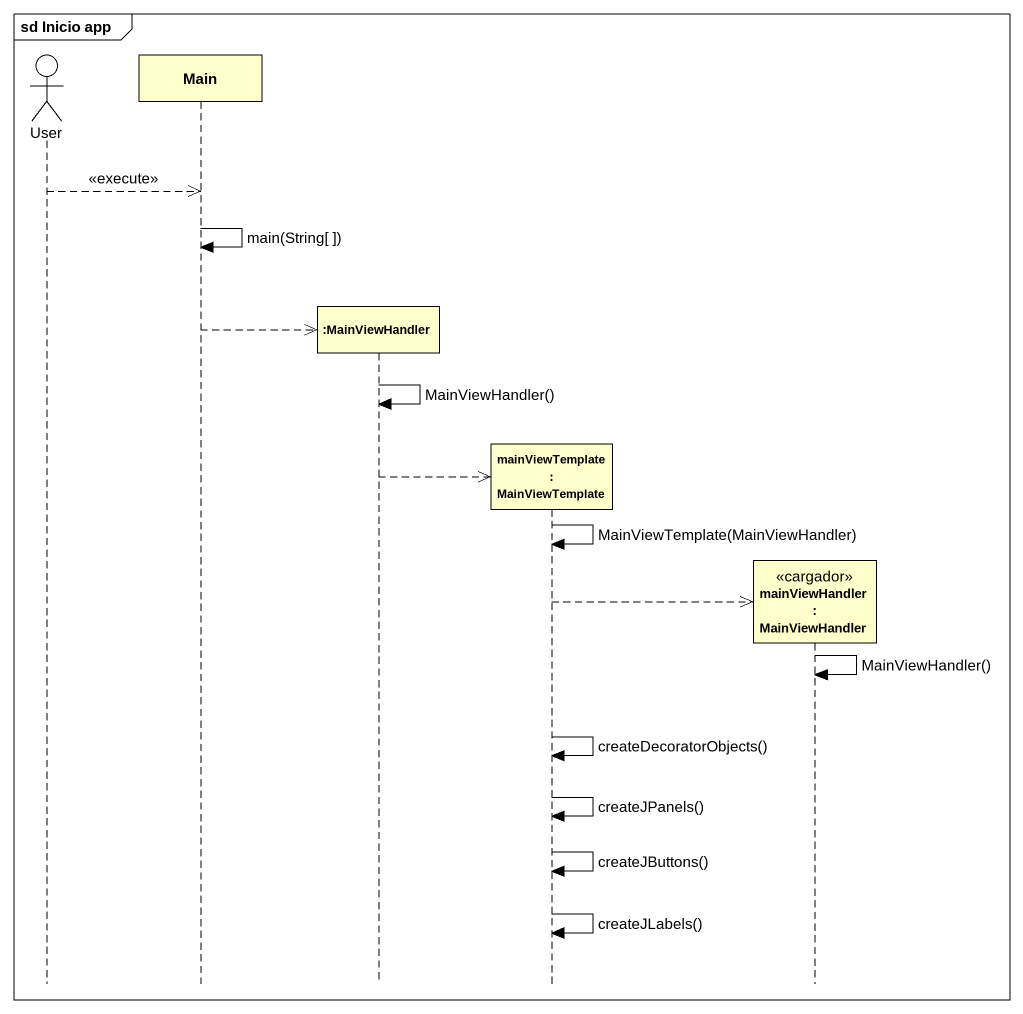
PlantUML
@startuml
mainframe sd Inicio app
hide footbox
actor User
participant Main
participant ":MainViewHandler" as MainViewHandler
participant "mainViewTemplate : MainViewTemplate" as mainViewTemplate
participant "mainViewHandler : MainViewHandler" as mainViewHandler <<cargador>>

User -->> Main : <<execute>>
Main -> Main : main(String[ ])
Main -->> MainViewHandler **
MainViewHandler -> MainViewHandler : MainViewHandler()
MainViewHandler -->> mainViewTemplate **
mainViewTemplate -> mainViewTemplate : MainViewTemplate(MainViewHandler)
mainViewTemplate -->> mainViewHandler **
mainViewHandler -> mainViewHandler : MainViewHandler()
mainViewTemplate -> mainViewTemplate : createDecoratorObjects()
mainViewTemplate -> mainViewTemplate : createJPanels()
mainViewTemplate -> mainViewTemplate : createJButtons()
mainViewTemplate -> mainViewTemplate : createJLabels()
@enduml
